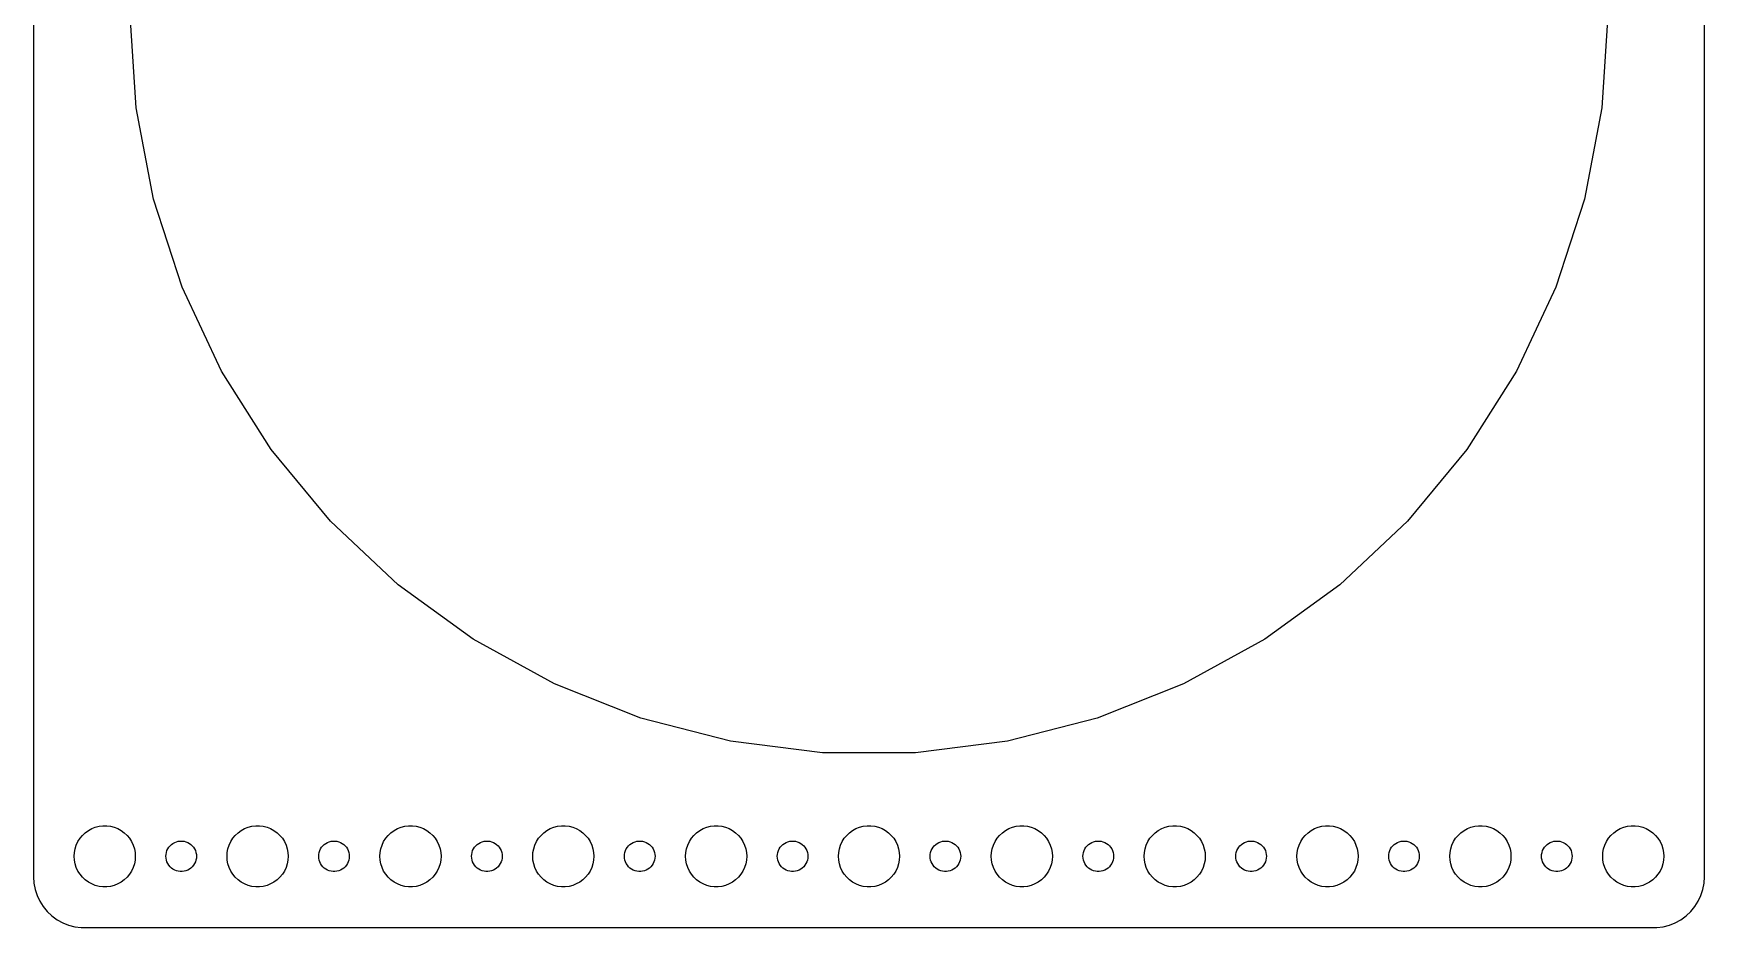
# Model space of a CAD drawing. Header units: metres. Extents: x -82 to 82, y -89 to 89.
# Drawn here: x -82 to 82, y -89.5 to -1.8 of the extents above; entities that cross this region are included whole.
import ezdxf

# ---------------------------------------------------------------- set-up
doc = ezdxf.new("R2010")
doc.units = ezdxf.units.M

msp = doc.modelspace()

# ---------------------------------------------------------------- linework, layer by layer
for p, q in [((-82, 84.5), (-82, -84.5)), ((82, -84.5), (82, 84.5)), ((-71.9283, -9.08665), (-72.5, 0)), ((72.5, 0), (71.9283, -9.08665)), ((-70.2223, -18.03), (-71.9283, -9.08665)), ((71.9283, -9.08665), (70.2223, -18.03)), ((-67.4088, -26.689), (-70.2223, -18.03)), ((70.2223, -18.03), (67.4088, -26.689)), ((-63.5322, -34.9271), (-67.4088, -26.689)), ((67.4088, -26.689), (63.5322, -34.9271)), ((-58.6537, -42.6144), (-63.5322, -34.9271)), ((63.5322, -34.9271), (58.6537, -42.6144)), ((-52.8502, -49.6297), (-58.6537, -42.6144)), ((58.6537, -42.6144), (52.8502, -49.6297)), ((-46.2132, -55.8622), (-52.8502, -49.6297)), ((52.8502, -49.6297), (46.2132, -55.8622)), ((-38.8474, -61.2138), (-46.2132, -55.8622)), ((46.2132, -55.8622), (38.8474, -61.2138)), ((-30.869, -65.6), (-38.8474, -61.2138)), ((38.8474, -61.2138), (30.869, -65.6)), ((-22.4037, -68.9516), (-30.869, -65.6)), ((30.869, -65.6), (22.4037, -68.9516)), ((-13.5851, -71.2158), (-22.4037, -68.9516)), ((22.4037, -68.9516), (13.5851, -71.2158)), ((-4.55231, -72.3569), (-13.5851, -71.2158)), ((13.5851, -71.2158), (4.55231, -72.3569)), ((4.55231, -72.3569), (-4.55231, -72.3569)), ((-77.1869, -80.4464), (-76.9123, -80.1885)), ((-76.9123, -80.1885), (-76.6075, -79.967)), ((-76.6075, -79.967), (-76.2773, -79.7855)), ((-76.2773, -79.7855), (-75.927, -79.6468)), ((-75.927, -79.6468), (-75.5621, -79.5531)), ((-75.5621, -79.5531), (-75.1884, -79.5059)), ((-75.1884, -79.5059), (-74.8116, -79.5059)), ((-74.8116, -79.5059), (-74.4379, -79.5531)), ((-74.4379, -79.5531), (-74.073, -79.6468)), ((-74.073, -79.6468), (-73.7227, -79.7855)), ((-73.7227, -79.7855), (-73.3925, -79.967)), ((-73.3925, -79.967), (-73.0877, -80.1885)), ((-73.0877, -80.1885), (-72.8131, -80.4464)), ((-62.1869, -80.4464), (-61.9123, -80.1885)), ((-61.9123, -80.1885), (-61.6075, -79.967)), ((-61.6075, -79.967), (-61.2773, -79.7855)), ((-61.2773, -79.7855), (-60.927, -79.6468)), ((-60.927, -79.6468), (-60.5621, -79.5531)), ((-60.5621, -79.5531), (-60.1884, -79.5059)), ((-60.1884, -79.5059), (-59.8116, -79.5059)), ((-59.8116, -79.5059), (-59.4379, -79.5531)), ((-59.4379, -79.5531), (-59.0729, -79.6468)), ((-59.0729, -79.6468), (-58.7227, -79.7855)), ((-58.7227, -79.7855), (-58.3925, -79.967)), ((-58.3925, -79.967), (-58.0877, -80.1885)), ((-58.0877, -80.1885), (-57.8131, -80.4464)), ((-47.1869, -80.4464), (-46.9123, -80.1885)), ((-46.9123, -80.1885), (-46.6075, -79.967)), ((-46.6075, -79.967), (-46.2773, -79.7855)), ((-46.2773, -79.7855), (-45.927, -79.6468)), ((-45.927, -79.6468), (-45.5621, -79.5531)), ((-45.5621, -79.5531), (-45.1884, -79.5059)), ((-45.1884, -79.5059), (-44.8116, -79.5059)), ((-44.8116, -79.5059), (-44.4379, -79.5531)), ((-44.4379, -79.5531), (-44.0729, -79.6468)), ((-44.0729, -79.6468), (-43.7227, -79.7855)), ((-43.7227, -79.7855), (-43.3925, -79.967)), ((-43.3925, -79.967), (-43.0877, -80.1885)), ((-43.0877, -80.1885), (-42.8131, -80.4464)), ((-32.1869, -80.4464), (-31.9123, -80.1885)), ((-31.9123, -80.1885), (-31.6075, -79.967)), ((-31.6075, -79.967), (-31.2773, -79.7855)), ((-31.2773, -79.7855), (-30.927, -79.6468)), ((-30.927, -79.6468), (-30.5621, -79.5531)), ((-30.5621, -79.5531), (-30.1884, -79.5059)), ((-30.1884, -79.5059), (-29.8116, -79.5059)), ((-29.8116, -79.5059), (-29.4379, -79.5531)), ((-29.4379, -79.5531), (-29.0729, -79.6468)), ((-29.0729, -79.6468), (-28.7227, -79.7855)), ((-28.7227, -79.7855), (-28.3925, -79.967)), ((-28.3925, -79.967), (-28.0877, -80.1885)), ((-28.0877, -80.1885), (-27.8131, -80.4464)), ((-17.1869, -80.4464), (-16.9123, -80.1885)), ((-16.9123, -80.1885), (-16.6075, -79.967)), ((-16.6075, -79.967), (-16.2773, -79.7855)), ((-16.2773, -79.7855), (-15.927, -79.6468)), ((-15.927, -79.6468), (-15.5621, -79.5531)), ((-15.5621, -79.5531), (-15.1884, -79.5059)), ((-15.1884, -79.5059), (-14.8116, -79.5059)), ((-14.8116, -79.5059), (-14.4379, -79.5531)), ((-14.4379, -79.5531), (-14.0729, -79.6468)), ((-14.0729, -79.6468), (-13.7227, -79.7855)), ((-13.7227, -79.7855), (-13.3925, -79.967)), ((-13.3925, -79.967), (-13.0877, -80.1885)), ((-13.0877, -80.1885), (-12.8131, -80.4464)), ((-2.1869, -80.4464), (-1.91226, -80.1885)), ((-1.91226, -80.1885), (-1.60747, -79.967)), ((-1.60747, -79.967), (-1.27733, -79.7855)), ((-1.27733, -79.7855), (-0.92705, -79.6468)), ((-0.92705, -79.6468), (-0.56213, -79.5531)), ((-0.56213, -79.5531), (-0.18837, -79.5059)), ((-0.18837, -79.5059), (0.18837, -79.5059)), ((0.18837, -79.5059), (0.56213, -79.5531)), ((0.56213, -79.5531), (0.92705, -79.6468)), ((0.92705, -79.6468), (1.27733, -79.7855)), ((1.27733, -79.7855), (1.60747, -79.967)), ((1.60747, -79.967), (1.91226, -80.1885)), ((1.91226, -80.1885), (2.1869, -80.4464)), ((12.8131, -80.4464), (13.0877, -80.1885)), ((13.0877, -80.1885), (13.3925, -79.967)), ((13.3925, -79.967), (13.7227, -79.7855)), ((13.7227, -79.7855), (14.0729, -79.6468)), ((14.0729, -79.6468), (14.4379, -79.5531)), ((14.4379, -79.5531), (14.8116, -79.5059)), ((14.8116, -79.5059), (15.1884, -79.5059)), ((15.1884, -79.5059), (15.5621, -79.5531)), ((15.5621, -79.5531), (15.927, -79.6468)), ((15.927, -79.6468), (16.2773, -79.7855)), ((16.2773, -79.7855), (16.6075, -79.967)), ((16.6075, -79.967), (16.9123, -80.1885)), ((16.9123, -80.1885), (17.1869, -80.4464)), ((27.8131, -80.4464), (28.0877, -80.1885)), ((28.0877, -80.1885), (28.3925, -79.967)), ((28.3925, -79.967), (28.7227, -79.7855)), ((28.7227, -79.7855), (29.0729, -79.6468)), ((29.0729, -79.6468), (29.4379, -79.5531)), ((29.4379, -79.5531), (29.8116, -79.5059)), ((29.8116, -79.5059), (30.1884, -79.5059)), ((30.1884, -79.5059), (30.5621, -79.5531)), ((30.5621, -79.5531), (30.927, -79.6468)), ((30.927, -79.6468), (31.2773, -79.7855)), ((31.2773, -79.7855), (31.6075, -79.967)), ((31.6075, -79.967), (31.9123, -80.1885)), ((31.9123, -80.1885), (32.1869, -80.4464)), ((42.8131, -80.4464), (43.0877, -80.1885)), ((43.0877, -80.1885), (43.3925, -79.967)), ((43.3925, -79.967), (43.7227, -79.7855)), ((43.7227, -79.7855), (44.0729, -79.6468)), ((44.0729, -79.6468), (44.4379, -79.5531)), ((44.4379, -79.5531), (44.8116, -79.5059)), ((44.8116, -79.5059), (45.1884, -79.5059)), ((45.1884, -79.5059), (45.5621, -79.5531)), ((45.5621, -79.5531), (45.927, -79.6468)), ((45.927, -79.6468), (46.2773, -79.7855)), ((46.2773, -79.7855), (46.6075, -79.967)), ((46.6075, -79.967), (46.9123, -80.1885)), ((46.9123, -80.1885), (47.1869, -80.4464)), ((57.8131, -80.4464), (58.0877, -80.1885)), ((58.0877, -80.1885), (58.3925, -79.967)), ((58.3925, -79.967), (58.7227, -79.7855)), ((58.7227, -79.7855), (59.0729, -79.6468)), ((59.0729, -79.6468), (59.4379, -79.5531)), ((59.4379, -79.5531), (59.8116, -79.5059)), ((59.8116, -79.5059), (60.1884, -79.5059)), ((60.1884, -79.5059), (60.5621, -79.5531)), ((60.5621, -79.5531), (60.927, -79.6468)), ((60.927, -79.6468), (61.2773, -79.7855)), ((61.2773, -79.7855), (61.6075, -79.967)), ((61.6075, -79.967), (61.9123, -80.1885)), ((61.9123, -80.1885), (62.1869, -80.4464)), ((72.8131, -80.4464), (73.0877, -80.1885)), ((73.0877, -80.1885), (73.3925, -79.967)), ((73.3925, -79.967), (73.7227, -79.7855)), ((73.7227, -79.7855), (74.073, -79.6468)), ((74.073, -79.6468), (74.4379, -79.5531)), ((74.4379, -79.5531), (74.8116, -79.5059)), ((74.8116, -79.5059), (75.1884, -79.5059)), ((75.1884, -79.5059), (75.5621, -79.5531)), ((75.5621, -79.5531), (75.927, -79.6468)), ((75.927, -79.6468), (76.2773, -79.7855)), ((76.2773, -79.7855), (76.6075, -79.967)), ((76.6075, -79.967), (76.9123, -80.1885)), ((76.9123, -80.1885), (77.1869, -80.4464)), ((-77.9763, -82.124), (-77.9057, -81.7539)), ((-77.9057, -81.7539), (-77.7893, -81.3956)), ((-77.7893, -81.3956), (-77.6289, -81.0547)), ((-77.6289, -81.0547), (-77.427, -80.7366)), ((-77.427, -80.7366), (-77.1869, -80.4464)), ((-72.8131, -80.4464), (-72.573, -80.7366)), ((-72.573, -80.7366), (-72.3711, -81.0547)), ((-72.3711, -81.0547), (-72.2107, -81.3956)), ((-72.2107, -81.3956), (-72.0943, -81.7539)), ((-72.0943, -81.7539), (-72.0237, -82.124)), ((-68.9529, -82.127), (-68.8947, -81.9478)), ((-68.8947, -81.9478), (-68.8145, -81.7774)), ((-68.8145, -81.7774), (-68.7135, -81.6183)), ((-68.7135, -81.6183), (-68.5934, -81.4732)), ((-68.5934, -81.4732), (-68.4561, -81.3442)), ((-68.4561, -81.3442), (-68.3037, -81.2335)), ((-68.3037, -81.2335), (-68.1387, -81.1428)), ((-68.1387, -81.1428), (-67.9635, -81.0734)), ((-67.9635, -81.0734), (-67.7811, -81.0266)), ((-67.7811, -81.0266), (-67.5942, -81.003)), ((-67.5942, -81.003), (-67.4058, -81.003)), ((-67.4058, -81.003), (-67.2189, -81.0266)), ((-67.2189, -81.0266), (-67.0365, -81.0734)), ((-67.0365, -81.0734), (-66.8613, -81.1428)), ((-66.8613, -81.1428), (-66.6963, -81.2335)), ((-66.6963, -81.2335), (-66.5439, -81.3442)), ((-66.5439, -81.3442), (-66.4065, -81.4732)), ((-66.4065, -81.4732), (-66.2865, -81.6183)), ((-66.2865, -81.6183), (-66.1855, -81.7774)), ((-66.1855, -81.7774), (-66.1053, -81.9478)), ((-66.1053, -81.9478), (-66.0471, -82.127)), ((-62.9763, -82.124), (-62.9057, -81.7539)), ((-62.9057, -81.7539), (-62.7893, -81.3956)), ((-62.7893, -81.3956), (-62.6289, -81.0547)), ((-62.6289, -81.0547), (-62.427, -80.7366)), ((-62.427, -80.7366), (-62.1869, -80.4464)), ((-57.8131, -80.4464), (-57.5729, -80.7366)), ((-57.5729, -80.7366), (-57.3711, -81.0547)), ((-57.3711, -81.0547), (-57.2107, -81.3956)), ((-57.2107, -81.3956), (-57.0942, -81.7539)), ((-57.0942, -81.7539), (-57.0237, -82.124)), ((-53.9529, -82.127), (-53.8947, -81.9478)), ((-53.8947, -81.9478), (-53.8145, -81.7774)), ((-53.8145, -81.7774), (-53.7135, -81.6183)), ((-53.7135, -81.6183), (-53.5934, -81.4732)), ((-53.5934, -81.4732), (-53.4561, -81.3442)), ((-53.4561, -81.3442), (-53.3037, -81.2335)), ((-53.3037, -81.2335), (-53.1387, -81.1428)), ((-53.1387, -81.1428), (-52.9635, -81.0734)), ((-52.9635, -81.0734), (-52.7811, -81.0266)), ((-52.7811, -81.0266), (-52.5942, -81.003)), ((-52.5942, -81.003), (-52.4058, -81.003)), ((-52.4058, -81.003), (-52.2189, -81.0266)), ((-52.2189, -81.0266), (-52.0365, -81.0734)), ((-52.0365, -81.0734), (-51.8613, -81.1428)), ((-51.8613, -81.1428), (-51.6963, -81.2335)), ((-51.6963, -81.2335), (-51.5439, -81.3442)), ((-51.5439, -81.3442), (-51.4065, -81.4732)), ((-51.4065, -81.4732), (-51.2865, -81.6183)), ((-51.2865, -81.6183), (-51.1855, -81.7774)), ((-51.1855, -81.7774), (-51.1053, -81.9478)), ((-51.1053, -81.9478), (-51.0471, -82.127)), ((-47.9763, -82.124), (-47.9057, -81.7539)), ((-47.9057, -81.7539), (-47.7893, -81.3956)), ((-47.7893, -81.3956), (-47.6289, -81.0547)), ((-47.6289, -81.0547), (-47.427, -80.7366)), ((-47.427, -80.7366), (-47.1869, -80.4464)), ((-42.8131, -80.4464), (-42.5729, -80.7366)), ((-42.5729, -80.7366), (-42.3711, -81.0547)), ((-42.3711, -81.0547), (-42.2107, -81.3956)), ((-42.2107, -81.3956), (-42.0942, -81.7539)), ((-42.0942, -81.7539), (-42.0237, -82.124)), ((-38.9529, -82.127), (-38.8947, -81.9478)), ((-38.8947, -81.9478), (-38.8145, -81.7774)), ((-38.8145, -81.7774), (-38.7135, -81.6183)), ((-38.7135, -81.6183), (-38.5934, -81.4732)), ((-38.5934, -81.4732), (-38.4561, -81.3442)), ((-38.4561, -81.3442), (-38.3037, -81.2335)), ((-38.3037, -81.2335), (-38.1387, -81.1428)), ((-38.1387, -81.1428), (-37.9635, -81.0734)), ((-37.9635, -81.0734), (-37.7811, -81.0266)), ((-37.7811, -81.0266), (-37.5942, -81.003)), ((-37.5942, -81.003), (-37.4058, -81.003)), ((-37.4058, -81.003), (-37.2189, -81.0266)), ((-37.2189, -81.0266), (-37.0365, -81.0734)), ((-37.0365, -81.0734), (-36.8613, -81.1428)), ((-36.8613, -81.1428), (-36.6963, -81.2335)), ((-36.6963, -81.2335), (-36.5439, -81.3442)), ((-36.5439, -81.3442), (-36.4065, -81.4732)), ((-36.4065, -81.4732), (-36.2865, -81.6183)), ((-36.2865, -81.6183), (-36.1855, -81.7774)), ((-36.1855, -81.7774), (-36.1053, -81.9478)), ((-36.1053, -81.9478), (-36.0471, -82.127)), ((-32.9763, -82.124), (-32.9057, -81.7539)), ((-32.9057, -81.7539), (-32.7893, -81.3956)), ((-32.7893, -81.3956), (-32.6289, -81.0547)), ((-32.6289, -81.0547), (-32.427, -80.7366)), ((-32.427, -80.7366), (-32.1869, -80.4464)), ((-27.8131, -80.4464), (-27.5729, -80.7366)), ((-27.5729, -80.7366), (-27.3711, -81.0547)), ((-27.3711, -81.0547), (-27.2107, -81.3956)), ((-27.2107, -81.3956), (-27.0942, -81.7539)), ((-27.0942, -81.7539), (-27.0237, -82.124)), ((-23.9529, -82.127), (-23.8947, -81.9478)), ((-23.8947, -81.9478), (-23.8145, -81.7774)), ((-23.8145, -81.7774), (-23.7135, -81.6183)), ((-23.7135, -81.6183), (-23.5934, -81.4732)), ((-23.5934, -81.4732), (-23.4561, -81.3442)), ((-23.4561, -81.3442), (-23.3037, -81.2335)), ((-23.3037, -81.2335), (-23.1387, -81.1428)), ((-23.1387, -81.1428), (-22.9635, -81.0734)), ((-22.9635, -81.0734), (-22.7811, -81.0266)), ((-22.7811, -81.0266), (-22.5942, -81.003)), ((-22.5942, -81.003), (-22.4058, -81.003)), ((-22.4058, -81.003), (-22.2189, -81.0266)), ((-22.2189, -81.0266), (-22.0365, -81.0734)), ((-22.0365, -81.0734), (-21.8613, -81.1428)), ((-21.8613, -81.1428), (-21.6963, -81.2335)), ((-21.6963, -81.2335), (-21.5439, -81.3442)), ((-21.5439, -81.3442), (-21.4065, -81.4732)), ((-21.4065, -81.4732), (-21.2865, -81.6183)), ((-21.2865, -81.6183), (-21.1855, -81.7774)), ((-21.1855, -81.7774), (-21.1053, -81.9478)), ((-21.1053, -81.9478), (-21.0471, -82.127)), ((-17.9763, -82.124), (-17.9057, -81.7539)), ((-17.9057, -81.7539), (-17.7893, -81.3956)), ((-17.7893, -81.3956), (-17.6289, -81.0547)), ((-17.6289, -81.0547), (-17.427, -80.7366)), ((-17.427, -80.7366), (-17.1869, -80.4464)), ((-12.8131, -80.4464), (-12.5729, -80.7366)), ((-12.5729, -80.7366), (-12.3711, -81.0547)), ((-12.3711, -81.0547), (-12.2107, -81.3956)), ((-12.2107, -81.3956), (-12.0942, -81.7539)), ((-12.0942, -81.7539), (-12.0237, -82.124)), ((-8.95287, -82.127), (-8.89465, -81.9478)), ((-8.89465, -81.9478), (-8.81445, -81.7774)), ((-8.81445, -81.7774), (-8.71352, -81.6183)), ((-8.71352, -81.6183), (-8.59344, -81.4732)), ((-8.59344, -81.4732), (-8.45613, -81.3442)), ((-8.45613, -81.3442), (-8.30373, -81.2335)), ((-8.30373, -81.2335), (-8.13866, -81.1428)), ((-8.13866, -81.1428), (-7.96352, -81.0734)), ((-7.96352, -81.0734), (-7.78107, -81.0266)), ((-7.78107, -81.0266), (-7.59418, -81.003)), ((-7.59418, -81.003), (-7.40581, -81.003)), ((-7.40581, -81.003), (-7.21892, -81.0266)), ((-7.21892, -81.0266), (-7.03647, -81.0734)), ((-7.03647, -81.0734), (-6.86133, -81.1428)), ((-6.86133, -81.1428), (-6.69626, -81.2335)), ((-6.69626, -81.2335), (-6.54385, -81.3442)), ((-6.54385, -81.3442), (-6.40654, -81.4732)), ((-6.40654, -81.4732), (-6.28647, -81.6183)), ((-6.28647, -81.6183), (-6.18553, -81.7774)), ((-6.18553, -81.7774), (-6.10533, -81.9478)), ((-6.10533, -81.9478), (-6.04712, -82.127)), ((-2.97633, -82.124), (-2.90575, -81.7539)), ((-2.90575, -81.7539), (-2.78932, -81.3956)), ((-2.78932, -81.3956), (-2.62891, -81.0547)), ((-2.62891, -81.0547), (-2.42705, -80.7366)), ((-2.42705, -80.7366), (-2.1869, -80.4464)), ((2.1869, -80.4464), (2.42705, -80.7366)), ((2.42705, -80.7366), (2.62891, -81.0547)), ((2.62891, -81.0547), (2.78932, -81.3956)), ((2.78932, -81.3956), (2.90575, -81.7539)), ((2.90575, -81.7539), (2.97633, -82.124)), ((6.04712, -82.127), (6.10533, -81.9478)), ((6.10533, -81.9478), (6.18553, -81.7774)), ((6.18553, -81.7774), (6.28647, -81.6183)), ((6.28647, -81.6183), (6.40654, -81.4732)), ((6.40654, -81.4732), (6.54385, -81.3442)), ((6.54385, -81.3442), (6.69626, -81.2335)), ((6.69626, -81.2335), (6.86133, -81.1428)), ((6.86133, -81.1428), (7.03647, -81.0734)), ((7.03647, -81.0734), (7.21892, -81.0266)), ((7.21892, -81.0266), (7.40581, -81.003)), ((7.40581, -81.003), (7.59418, -81.003)), ((7.59418, -81.003), (7.78107, -81.0266)), ((7.78107, -81.0266), (7.96352, -81.0734)), ((7.96352, -81.0734), (8.13866, -81.1428)), ((8.13866, -81.1428), (8.30373, -81.2335)), ((8.30373, -81.2335), (8.45613, -81.3442)), ((8.45613, -81.3442), (8.59344, -81.4732)), ((8.59344, -81.4732), (8.71352, -81.6183)), ((8.71352, -81.6183), (8.81445, -81.7774)), ((8.81445, -81.7774), (8.89465, -81.9478)), ((8.89465, -81.9478), (8.95287, -82.127)), ((12.0237, -82.124), (12.0942, -81.7539)), ((12.0942, -81.7539), (12.2107, -81.3956)), ((12.2107, -81.3956), (12.3711, -81.0547)), ((12.3711, -81.0547), (12.5729, -80.7366)), ((12.5729, -80.7366), (12.8131, -80.4464)), ((17.1869, -80.4464), (17.427, -80.7366)), ((17.427, -80.7366), (17.6289, -81.0547)), ((17.6289, -81.0547), (17.7893, -81.3956)), ((17.7893, -81.3956), (17.9057, -81.7539)), ((17.9057, -81.7539), (17.9763, -82.124)), ((21.0471, -82.127), (21.1053, -81.9478)), ((21.1053, -81.9478), (21.1855, -81.7774)), ((21.1855, -81.7774), (21.2865, -81.6183)), ((21.2865, -81.6183), (21.4065, -81.4732)), ((21.4065, -81.4732), (21.5439, -81.3442)), ((21.5439, -81.3442), (21.6963, -81.2335)), ((21.6963, -81.2335), (21.8613, -81.1428)), ((21.8613, -81.1428), (22.0365, -81.0734)), ((22.0365, -81.0734), (22.2189, -81.0266)), ((22.2189, -81.0266), (22.4058, -81.003)), ((22.4058, -81.003), (22.5942, -81.003)), ((22.5942, -81.003), (22.7811, -81.0266)), ((22.7811, -81.0266), (22.9635, -81.0734)), ((22.9635, -81.0734), (23.1387, -81.1428)), ((23.1387, -81.1428), (23.3037, -81.2335)), ((23.3037, -81.2335), (23.4561, -81.3442)), ((23.4561, -81.3442), (23.5934, -81.4732)), ((23.5934, -81.4732), (23.7135, -81.6183)), ((23.7135, -81.6183), (23.8145, -81.7774)), ((23.8145, -81.7774), (23.8947, -81.9478)), ((23.8947, -81.9478), (23.9529, -82.127)), ((27.0237, -82.124), (27.0942, -81.7539)), ((27.0942, -81.7539), (27.2107, -81.3956)), ((27.2107, -81.3956), (27.3711, -81.0547)), ((27.3711, -81.0547), (27.5729, -80.7366)), ((27.5729, -80.7366), (27.8131, -80.4464)), ((32.1869, -80.4464), (32.427, -80.7366)), ((32.427, -80.7366), (32.6289, -81.0547)), ((32.6289, -81.0547), (32.7893, -81.3956)), ((32.7893, -81.3956), (32.9057, -81.7539)), ((32.9057, -81.7539), (32.9763, -82.124)), ((36.0471, -82.127), (36.1053, -81.9478)), ((36.1053, -81.9478), (36.1855, -81.7774)), ((36.1855, -81.7774), (36.2865, -81.6183)), ((36.2865, -81.6183), (36.4065, -81.4732)), ((36.4065, -81.4732), (36.5439, -81.3442)), ((36.5439, -81.3442), (36.6963, -81.2335)), ((36.6963, -81.2335), (36.8613, -81.1428)), ((36.8613, -81.1428), (37.0365, -81.0734)), ((37.0365, -81.0734), (37.2189, -81.0266)), ((37.2189, -81.0266), (37.4058, -81.003)), ((37.4058, -81.003), (37.5942, -81.003)), ((37.5942, -81.003), (37.7811, -81.0266)), ((37.7811, -81.0266), (37.9635, -81.0734)), ((37.9635, -81.0734), (38.1387, -81.1428)), ((38.1387, -81.1428), (38.3037, -81.2335)), ((38.3037, -81.2335), (38.4561, -81.3442)), ((38.4561, -81.3442), (38.5934, -81.4732)), ((38.5934, -81.4732), (38.7135, -81.6183)), ((38.7135, -81.6183), (38.8145, -81.7774)), ((38.8145, -81.7774), (38.8947, -81.9478)), ((38.8947, -81.9478), (38.9529, -82.127)), ((42.0237, -82.124), (42.0942, -81.7539)), ((42.0942, -81.7539), (42.2107, -81.3956)), ((42.2107, -81.3956), (42.3711, -81.0547)), ((42.3711, -81.0547), (42.5729, -80.7366)), ((42.5729, -80.7366), (42.8131, -80.4464)), ((47.1869, -80.4464), (47.427, -80.7366)), ((47.427, -80.7366), (47.6289, -81.0547)), ((47.6289, -81.0547), (47.7893, -81.3956)), ((47.7893, -81.3956), (47.9057, -81.7539)), ((47.9057, -81.7539), (47.9763, -82.124)), ((51.0471, -82.127), (51.1053, -81.9478)), ((51.1053, -81.9478), (51.1855, -81.7774)), ((51.1855, -81.7774), (51.2865, -81.6183)), ((51.2865, -81.6183), (51.4065, -81.4732)), ((51.4065, -81.4732), (51.5439, -81.3442)), ((51.5439, -81.3442), (51.6963, -81.2335)), ((51.6963, -81.2335), (51.8613, -81.1428)), ((51.8613, -81.1428), (52.0365, -81.0734)), ((52.0365, -81.0734), (52.2189, -81.0266)), ((52.2189, -81.0266), (52.4058, -81.003)), ((52.4058, -81.003), (52.5942, -81.003)), ((52.5942, -81.003), (52.7811, -81.0266)), ((52.7811, -81.0266), (52.9635, -81.0734)), ((52.9635, -81.0734), (53.1387, -81.1428)), ((53.1387, -81.1428), (53.3037, -81.2335)), ((53.3037, -81.2335), (53.4561, -81.3442)), ((53.4561, -81.3442), (53.5934, -81.4732)), ((53.5934, -81.4732), (53.7135, -81.6183)), ((53.7135, -81.6183), (53.8145, -81.7774)), ((53.8145, -81.7774), (53.8947, -81.9478)), ((53.8947, -81.9478), (53.9529, -82.127)), ((57.0237, -82.124), (57.0942, -81.7539)), ((57.0942, -81.7539), (57.2107, -81.3956)), ((57.2107, -81.3956), (57.3711, -81.0547)), ((57.3711, -81.0547), (57.5729, -80.7366)), ((57.5729, -80.7366), (57.8131, -80.4464)), ((62.1869, -80.4464), (62.427, -80.7366)), ((62.427, -80.7366), (62.6289, -81.0547)), ((62.6289, -81.0547), (62.7893, -81.3956)), ((62.7893, -81.3956), (62.9057, -81.7539)), ((62.9057, -81.7539), (62.9763, -82.124)), ((66.0471, -82.127), (66.1053, -81.9478)), ((66.1053, -81.9478), (66.1855, -81.7774)), ((66.1855, -81.7774), (66.2865, -81.6183)), ((66.2865, -81.6183), (66.4065, -81.4732)), ((66.4065, -81.4732), (66.5439, -81.3442)), ((66.5439, -81.3442), (66.6963, -81.2335)), ((66.6963, -81.2335), (66.8613, -81.1428)), ((66.8613, -81.1428), (67.0365, -81.0734)), ((67.0365, -81.0734), (67.2189, -81.0266)), ((67.2189, -81.0266), (67.4058, -81.003)), ((67.4058, -81.003), (67.5942, -81.003)), ((67.5942, -81.003), (67.7811, -81.0266)), ((67.7811, -81.0266), (67.9635, -81.0734)), ((67.9635, -81.0734), (68.1387, -81.1428)), ((68.1387, -81.1428), (68.3037, -81.2335)), ((68.3037, -81.2335), (68.4561, -81.3442)), ((68.4561, -81.3442), (68.5934, -81.4732)), ((68.5934, -81.4732), (68.7135, -81.6183)), ((68.7135, -81.6183), (68.8145, -81.7774)), ((68.8145, -81.7774), (68.8947, -81.9478)), ((68.8947, -81.9478), (68.9529, -82.127)), ((72.0237, -82.124), (72.0943, -81.7539)), ((72.0943, -81.7539), (72.2107, -81.3956)), ((72.2107, -81.3956), (72.3711, -81.0547)), ((72.3711, -81.0547), (72.573, -80.7366)), ((72.573, -80.7366), (72.8131, -80.4464)), ((77.1869, -80.4464), (77.427, -80.7366)), ((77.427, -80.7366), (77.6289, -81.0547)), ((77.6289, -81.0547), (77.7893, -81.3956)), ((77.7893, -81.3956), (77.9057, -81.7539)), ((77.9057, -81.7539), (77.9763, -82.124)), ((-78, -82.5), (-77.9763, -82.124)), ((-77.9763, -82.876), (-78, -82.5)), ((-77.9057, -83.2461), (-77.9763, -82.876)), ((-77.7893, -83.6044), (-77.9057, -83.2461)), ((-77.6289, -83.9453), (-77.7893, -83.6044)), ((-72.2107, -83.6044), (-72.3711, -83.9453)), ((-72.0943, -83.2461), (-72.2107, -83.6044)), ((-72.0237, -82.876), (-72.0943, -83.2461)), ((-72.0237, -82.124), (-72, -82.5)), ((-72, -82.5), (-72.0237, -82.876)), ((-69, -82.5), (-68.9882, -82.312)), ((-68.9882, -82.688), (-69, -82.5)), ((-68.9882, -82.312), (-68.9529, -82.127)), ((-68.9529, -82.873), (-68.9882, -82.688)), ((-68.8947, -83.0522), (-68.9529, -82.873)), ((-68.8145, -83.2226), (-68.8947, -83.0522)), ((-68.7135, -83.3817), (-68.8145, -83.2226)), ((-68.5934, -83.5268), (-68.7135, -83.3817)), ((-68.4561, -83.6558), (-68.5934, -83.5268)), ((-66.4065, -83.5268), (-66.5439, -83.6558)), ((-66.2865, -83.3817), (-66.4065, -83.5268)), ((-66.1855, -83.2226), (-66.2865, -83.3817)), ((-66.1053, -83.0522), (-66.1855, -83.2226)), ((-66.0471, -82.873), (-66.1053, -83.0522)), ((-66.0471, -82.127), (-66.0118, -82.312)), ((-66.0118, -82.688), (-66.0471, -82.873)), ((-66.0118, -82.312), (-66, -82.5)), ((-66, -82.5), (-66.0118, -82.688)), ((-63, -82.5), (-62.9763, -82.124)), ((-62.9763, -82.876), (-63, -82.5)), ((-62.9057, -83.2461), (-62.9763, -82.876)), ((-62.7893, -83.6044), (-62.9057, -83.2461)), ((-62.6289, -83.9453), (-62.7893, -83.6044)), ((-57.2107, -83.6044), (-57.3711, -83.9453)), ((-57.0942, -83.2461), (-57.2107, -83.6044)), ((-57.0237, -82.876), (-57.0942, -83.2461)), ((-57.0237, -82.124), (-57, -82.5)), ((-57, -82.5), (-57.0237, -82.876)), ((-54, -82.5), (-53.9882, -82.312)), ((-53.9882, -82.688), (-54, -82.5)), ((-53.9882, -82.312), (-53.9529, -82.127)), ((-53.9529, -82.873), (-53.9882, -82.688)), ((-53.8947, -83.0522), (-53.9529, -82.873)), ((-53.8145, -83.2226), (-53.8947, -83.0522)), ((-53.7135, -83.3817), (-53.8145, -83.2226)), ((-53.5934, -83.5268), (-53.7135, -83.3817)), ((-53.4561, -83.6558), (-53.5934, -83.5268)), ((-51.4065, -83.5268), (-51.5439, -83.6558)), ((-51.2865, -83.3817), (-51.4065, -83.5268)), ((-51.1855, -83.2226), (-51.2865, -83.3817)), ((-51.1053, -83.0522), (-51.1855, -83.2226)), ((-51.0471, -82.873), (-51.1053, -83.0522)), ((-51.0471, -82.127), (-51.0118, -82.312)), ((-51.0118, -82.688), (-51.0471, -82.873)), ((-51.0118, -82.312), (-51, -82.5)), ((-51, -82.5), (-51.0118, -82.688)), ((-48, -82.5), (-47.9763, -82.124)), ((-47.9763, -82.876), (-48, -82.5)), ((-47.9057, -83.2461), (-47.9763, -82.876)), ((-47.7893, -83.6044), (-47.9057, -83.2461)), ((-47.6289, -83.9453), (-47.7893, -83.6044)), ((-42.2107, -83.6044), (-42.3711, -83.9453)), ((-42.0942, -83.2461), (-42.2107, -83.6044)), ((-42.0237, -82.876), (-42.0942, -83.2461)), ((-42.0237, -82.124), (-42, -82.5)), ((-42, -82.5), (-42.0237, -82.876)), ((-39, -82.5), (-38.9882, -82.312)), ((-38.9882, -82.688), (-39, -82.5)), ((-38.9882, -82.312), (-38.9529, -82.127)), ((-38.9529, -82.873), (-38.9882, -82.688)), ((-38.8947, -83.0522), (-38.9529, -82.873)), ((-38.8145, -83.2226), (-38.8947, -83.0522)), ((-38.7135, -83.3817), (-38.8145, -83.2226)), ((-38.5934, -83.5268), (-38.7135, -83.3817)), ((-38.4561, -83.6558), (-38.5934, -83.5268)), ((-36.4065, -83.5268), (-36.5439, -83.6558)), ((-36.2865, -83.3817), (-36.4065, -83.5268)), ((-36.1855, -83.2226), (-36.2865, -83.3817)), ((-36.1053, -83.0522), (-36.1855, -83.2226)), ((-36.0471, -82.873), (-36.1053, -83.0522)), ((-36.0471, -82.127), (-36.0118, -82.312)), ((-36.0118, -82.688), (-36.0471, -82.873)), ((-36.0118, -82.312), (-36, -82.5)), ((-36, -82.5), (-36.0118, -82.688)), ((-33, -82.5), (-32.9763, -82.124)), ((-32.9763, -82.876), (-33, -82.5)), ((-32.9057, -83.2461), (-32.9763, -82.876)), ((-32.7893, -83.6044), (-32.9057, -83.2461)), ((-32.6289, -83.9453), (-32.7893, -83.6044)), ((-27.2107, -83.6044), (-27.3711, -83.9453)), ((-27.0942, -83.2461), (-27.2107, -83.6044)), ((-27.0237, -82.876), (-27.0942, -83.2461)), ((-27.0237, -82.124), (-27, -82.5)), ((-27, -82.5), (-27.0237, -82.876)), ((-24, -82.5), (-23.9882, -82.312)), ((-23.9882, -82.688), (-24, -82.5)), ((-23.9882, -82.312), (-23.9529, -82.127)), ((-23.9529, -82.873), (-23.9882, -82.688)), ((-23.8947, -83.0522), (-23.9529, -82.873)), ((-23.8145, -83.2226), (-23.8947, -83.0522)), ((-23.7135, -83.3817), (-23.8145, -83.2226)), ((-23.5934, -83.5268), (-23.7135, -83.3817)), ((-23.4561, -83.6558), (-23.5934, -83.5268)), ((-21.4065, -83.5268), (-21.5439, -83.6558)), ((-21.2865, -83.3817), (-21.4065, -83.5268)), ((-21.1855, -83.2226), (-21.2865, -83.3817)), ((-21.1053, -83.0522), (-21.1855, -83.2226)), ((-21.0471, -82.873), (-21.1053, -83.0522)), ((-21.0471, -82.127), (-21.0118, -82.312)), ((-21.0118, -82.688), (-21.0471, -82.873)), ((-21.0118, -82.312), (-21, -82.5)), ((-21, -82.5), (-21.0118, -82.688)), ((-18, -82.5), (-17.9763, -82.124)), ((-17.9763, -82.876), (-18, -82.5)), ((-17.9057, -83.2461), (-17.9763, -82.876)), ((-17.7893, -83.6044), (-17.9057, -83.2461)), ((-17.6289, -83.9453), (-17.7893, -83.6044)), ((-12.2107, -83.6044), (-12.3711, -83.9453)), ((-12.0942, -83.2461), (-12.2107, -83.6044)), ((-12.0237, -82.876), (-12.0942, -83.2461)), ((-12.0237, -82.124), (-12, -82.5)), ((-12, -82.5), (-12.0237, -82.876)), ((-9, -82.5), (-8.98816, -82.312)), ((-8.98816, -82.688), (-9, -82.5)), ((-8.98816, -82.312), (-8.95287, -82.127)), ((-8.95287, -82.873), (-8.98816, -82.688)), ((-8.89465, -83.0522), (-8.95287, -82.873)), ((-8.81445, -83.2226), (-8.89465, -83.0522)), ((-8.71352, -83.3817), (-8.81445, -83.2226)), ((-8.59344, -83.5268), (-8.71352, -83.3817)), ((-8.45613, -83.6558), (-8.59344, -83.5268)), ((-6.40654, -83.5268), (-6.54385, -83.6558)), ((-6.28647, -83.3817), (-6.40654, -83.5268)), ((-6.18553, -83.2226), (-6.28647, -83.3817)), ((-6.10533, -83.0522), (-6.18553, -83.2226)), ((-6.04712, -82.873), (-6.10533, -83.0522)), ((-6.04712, -82.127), (-6.01183, -82.312)), ((-6.01183, -82.688), (-6.04712, -82.873)), ((-6.01183, -82.312), (-6, -82.5)), ((-6, -82.5), (-6.01183, -82.688)), ((-3, -82.5), (-2.97633, -82.124)), ((-2.97633, -82.876), (-3, -82.5)), ((-2.90575, -83.2461), (-2.97633, -82.876)), ((-2.78932, -83.6044), (-2.90575, -83.2461)), ((-2.62891, -83.9453), (-2.78932, -83.6044)), ((2.78932, -83.6044), (2.62891, -83.9453)), ((2.90575, -83.2461), (2.78932, -83.6044)), ((2.97633, -82.876), (2.90575, -83.2461)), ((2.97633, -82.124), (3, -82.5)), ((3, -82.5), (2.97633, -82.876)), ((6, -82.5), (6.01183, -82.312)), ((6.01183, -82.688), (6, -82.5)), ((6.01183, -82.312), (6.04712, -82.127)), ((6.04712, -82.873), (6.01183, -82.688)), ((6.10533, -83.0522), (6.04712, -82.873)), ((6.18553, -83.2226), (6.10533, -83.0522)), ((6.28647, -83.3817), (6.18553, -83.2226)), ((6.40654, -83.5268), (6.28647, -83.3817)), ((6.54385, -83.6558), (6.40654, -83.5268)), ((8.59344, -83.5268), (8.45613, -83.6558)), ((8.71352, -83.3817), (8.59344, -83.5268)), ((8.81445, -83.2226), (8.71352, -83.3817)), ((8.89465, -83.0522), (8.81445, -83.2226)), ((8.95287, -82.873), (8.89465, -83.0522)), ((8.95287, -82.127), (8.98816, -82.312)), ((8.98816, -82.688), (8.95287, -82.873)), ((8.98816, -82.312), (9, -82.5)), ((9, -82.5), (8.98816, -82.688)), ((12, -82.5), (12.0237, -82.124)), ((12.0237, -82.876), (12, -82.5)), ((12.0942, -83.2461), (12.0237, -82.876)), ((12.2107, -83.6044), (12.0942, -83.2461)), ((12.3711, -83.9453), (12.2107, -83.6044)), ((17.7893, -83.6044), (17.6289, -83.9453)), ((17.9057, -83.2461), (17.7893, -83.6044)), ((17.9763, -82.876), (17.9057, -83.2461)), ((17.9763, -82.124), (18, -82.5)), ((18, -82.5), (17.9763, -82.876)), ((21, -82.5), (21.0118, -82.312)), ((21.0118, -82.688), (21, -82.5)), ((21.0118, -82.312), (21.0471, -82.127)), ((21.0471, -82.873), (21.0118, -82.688)), ((21.1053, -83.0522), (21.0471, -82.873)), ((21.1855, -83.2226), (21.1053, -83.0522)), ((21.2865, -83.3817), (21.1855, -83.2226)), ((21.4065, -83.5268), (21.2865, -83.3817)), ((21.5439, -83.6558), (21.4065, -83.5268)), ((23.5934, -83.5268), (23.4561, -83.6558)), ((23.7135, -83.3817), (23.5934, -83.5268)), ((23.8145, -83.2226), (23.7135, -83.3817)), ((23.8947, -83.0522), (23.8145, -83.2226)), ((23.9529, -82.873), (23.8947, -83.0522)), ((23.9529, -82.127), (23.9882, -82.312)), ((23.9882, -82.688), (23.9529, -82.873)), ((23.9882, -82.312), (24, -82.5)), ((24, -82.5), (23.9882, -82.688)), ((27, -82.5), (27.0237, -82.124)), ((27.0237, -82.876), (27, -82.5)), ((27.0942, -83.2461), (27.0237, -82.876)), ((27.2107, -83.6044), (27.0942, -83.2461)), ((27.3711, -83.9453), (27.2107, -83.6044)), ((32.7893, -83.6044), (32.6289, -83.9453)), ((32.9057, -83.2461), (32.7893, -83.6044)), ((32.9763, -82.876), (32.9057, -83.2461)), ((32.9763, -82.124), (33, -82.5)), ((33, -82.5), (32.9763, -82.876)), ((36, -82.5), (36.0118, -82.312)), ((36.0118, -82.688), (36, -82.5)), ((36.0118, -82.312), (36.0471, -82.127)), ((36.0471, -82.873), (36.0118, -82.688)), ((36.1053, -83.0522), (36.0471, -82.873)), ((36.1855, -83.2226), (36.1053, -83.0522)), ((36.2865, -83.3817), (36.1855, -83.2226)), ((36.4065, -83.5268), (36.2865, -83.3817)), ((36.5439, -83.6558), (36.4065, -83.5268)), ((38.5934, -83.5268), (38.4561, -83.6558)), ((38.7135, -83.3817), (38.5934, -83.5268)), ((38.8145, -83.2226), (38.7135, -83.3817)), ((38.8947, -83.0522), (38.8145, -83.2226)), ((38.9529, -82.873), (38.8947, -83.0522)), ((38.9529, -82.127), (38.9882, -82.312)), ((38.9882, -82.688), (38.9529, -82.873)), ((38.9882, -82.312), (39, -82.5)), ((39, -82.5), (38.9882, -82.688)), ((42, -82.5), (42.0237, -82.124)), ((42.0237, -82.876), (42, -82.5)), ((42.0942, -83.2461), (42.0237, -82.876)), ((42.2107, -83.6044), (42.0942, -83.2461)), ((42.3711, -83.9453), (42.2107, -83.6044)), ((47.7893, -83.6044), (47.6289, -83.9453)), ((47.9057, -83.2461), (47.7893, -83.6044)), ((47.9763, -82.876), (47.9057, -83.2461)), ((47.9763, -82.124), (48, -82.5)), ((48, -82.5), (47.9763, -82.876)), ((51, -82.5), (51.0118, -82.312)), ((51.0118, -82.688), (51, -82.5)), ((51.0118, -82.312), (51.0471, -82.127)), ((51.0471, -82.873), (51.0118, -82.688)), ((51.1053, -83.0522), (51.0471, -82.873)), ((51.1855, -83.2226), (51.1053, -83.0522)), ((51.2865, -83.3817), (51.1855, -83.2226)), ((51.4065, -83.5268), (51.2865, -83.3817)), ((51.5439, -83.6558), (51.4065, -83.5268)), ((53.5934, -83.5268), (53.4561, -83.6558)), ((53.7135, -83.3817), (53.5934, -83.5268)), ((53.8145, -83.2226), (53.7135, -83.3817)), ((53.8947, -83.0522), (53.8145, -83.2226)), ((53.9529, -82.873), (53.8947, -83.0522)), ((53.9529, -82.127), (53.9882, -82.312)), ((53.9882, -82.688), (53.9529, -82.873)), ((53.9882, -82.312), (54, -82.5)), ((54, -82.5), (53.9882, -82.688)), ((57, -82.5), (57.0237, -82.124)), ((57.0237, -82.876), (57, -82.5)), ((57.0942, -83.2461), (57.0237, -82.876)), ((57.2107, -83.6044), (57.0942, -83.2461)), ((57.3711, -83.9453), (57.2107, -83.6044)), ((62.7893, -83.6044), (62.6289, -83.9453)), ((62.9057, -83.2461), (62.7893, -83.6044)), ((62.9763, -82.876), (62.9057, -83.2461)), ((62.9763, -82.124), (63, -82.5)), ((63, -82.5), (62.9763, -82.876)), ((66, -82.5), (66.0118, -82.312)), ((66.0118, -82.688), (66, -82.5)), ((66.0118, -82.312), (66.0471, -82.127)), ((66.0471, -82.873), (66.0118, -82.688)), ((66.1053, -83.0522), (66.0471, -82.873)), ((66.1855, -83.2226), (66.1053, -83.0522)), ((66.2865, -83.3817), (66.1855, -83.2226)), ((66.4065, -83.5268), (66.2865, -83.3817)), ((66.5439, -83.6558), (66.4065, -83.5268)), ((68.5934, -83.5268), (68.4561, -83.6558)), ((68.7135, -83.3817), (68.5934, -83.5268)), ((68.8145, -83.2226), (68.7135, -83.3817)), ((68.8947, -83.0522), (68.8145, -83.2226)), ((68.9529, -82.873), (68.8947, -83.0522)), ((68.9529, -82.127), (68.9882, -82.312)), ((68.9882, -82.688), (68.9529, -82.873)), ((68.9882, -82.312), (69, -82.5)), ((69, -82.5), (68.9882, -82.688)), ((72, -82.5), (72.0237, -82.124)), ((72.0237, -82.876), (72, -82.5)), ((72.0943, -83.2461), (72.0237, -82.876)), ((72.2107, -83.6044), (72.0943, -83.2461)), ((72.3711, -83.9453), (72.2107, -83.6044)), ((77.7893, -83.6044), (77.6289, -83.9453)), ((77.9057, -83.2461), (77.7893, -83.6044)), ((77.9763, -82.876), (77.9057, -83.2461)), ((77.9763, -82.124), (78, -82.5)), ((78, -82.5), (77.9763, -82.876)), ((-82, -84.5), (-81.9606, -85.1267)), ((-81.9606, -85.1267), (-81.8429, -85.7434)), ((-77.427, -84.2634), (-77.6289, -83.9453)), ((-77.1869, -84.5536), (-77.427, -84.2634)), ((-76.9123, -84.8115), (-77.1869, -84.5536)), ((-76.6075, -85.033), (-76.9123, -84.8115)), ((-76.2773, -85.2145), (-76.6075, -85.033)), ((-75.927, -85.3532), (-76.2773, -85.2145)), ((-73.7227, -85.2145), (-74.073, -85.3532)), ((-73.3925, -85.033), (-73.7227, -85.2145)), ((-73.0877, -84.8115), (-73.3925, -85.033)), ((-72.8131, -84.5536), (-73.0877, -84.8115)), ((-72.573, -84.2634), (-72.8131, -84.5536)), ((-72.3711, -83.9453), (-72.573, -84.2634)), ((-68.3037, -83.7665), (-68.4561, -83.6558)), ((-68.1387, -83.8572), (-68.3037, -83.7665)), ((-67.9635, -83.9266), (-68.1387, -83.8572)), ((-67.7811, -83.9734), (-67.9635, -83.9266)), ((-67.5942, -83.997), (-67.7811, -83.9734)), ((-67.4058, -83.997), (-67.5942, -83.997)), ((-67.2189, -83.9734), (-67.4058, -83.997)), ((-67.0365, -83.9266), (-67.2189, -83.9734)), ((-66.8613, -83.8572), (-67.0365, -83.9266)), ((-66.6963, -83.7665), (-66.8613, -83.8572)), ((-66.5439, -83.6558), (-66.6963, -83.7665)), ((-62.427, -84.2634), (-62.6289, -83.9453)), ((-62.1869, -84.5536), (-62.427, -84.2634)), ((-61.9123, -84.8115), (-62.1869, -84.5536)), ((-61.6075, -85.033), (-61.9123, -84.8115)), ((-61.2773, -85.2145), (-61.6075, -85.033)), ((-60.927, -85.3532), (-61.2773, -85.2145)), ((-58.7227, -85.2145), (-59.0729, -85.3532)), ((-58.3925, -85.033), (-58.7227, -85.2145)), ((-58.0877, -84.8115), (-58.3925, -85.033)), ((-57.8131, -84.5536), (-58.0877, -84.8115)), ((-57.5729, -84.2634), (-57.8131, -84.5536)), ((-57.3711, -83.9453), (-57.5729, -84.2634)), ((-53.3037, -83.7665), (-53.4561, -83.6558)), ((-53.1387, -83.8572), (-53.3037, -83.7665)), ((-52.9635, -83.9266), (-53.1387, -83.8572)), ((-52.7811, -83.9734), (-52.9635, -83.9266)), ((-52.5942, -83.997), (-52.7811, -83.9734)), ((-52.4058, -83.997), (-52.5942, -83.997)), ((-52.2189, -83.9734), (-52.4058, -83.997)), ((-52.0365, -83.9266), (-52.2189, -83.9734)), ((-51.8613, -83.8572), (-52.0365, -83.9266)), ((-51.6963, -83.7665), (-51.8613, -83.8572)), ((-51.5439, -83.6558), (-51.6963, -83.7665)), ((-47.427, -84.2634), (-47.6289, -83.9453)), ((-47.1869, -84.5536), (-47.427, -84.2634)), ((-46.9123, -84.8115), (-47.1869, -84.5536)), ((-46.6075, -85.033), (-46.9123, -84.8115)), ((-46.2773, -85.2145), (-46.6075, -85.033)), ((-45.927, -85.3532), (-46.2773, -85.2145)), ((-43.7227, -85.2145), (-44.0729, -85.3532)), ((-43.3925, -85.033), (-43.7227, -85.2145)), ((-43.0877, -84.8115), (-43.3925, -85.033)), ((-42.8131, -84.5536), (-43.0877, -84.8115)), ((-42.5729, -84.2634), (-42.8131, -84.5536)), ((-42.3711, -83.9453), (-42.5729, -84.2634)), ((-38.3037, -83.7665), (-38.4561, -83.6558)), ((-38.1387, -83.8572), (-38.3037, -83.7665)), ((-37.9635, -83.9266), (-38.1387, -83.8572)), ((-37.7811, -83.9734), (-37.9635, -83.9266)), ((-37.5942, -83.997), (-37.7811, -83.9734)), ((-37.4058, -83.997), (-37.5942, -83.997)), ((-37.2189, -83.9734), (-37.4058, -83.997)), ((-37.0365, -83.9266), (-37.2189, -83.9734)), ((-36.8613, -83.8572), (-37.0365, -83.9266)), ((-36.6963, -83.7665), (-36.8613, -83.8572)), ((-36.5439, -83.6558), (-36.6963, -83.7665)), ((-32.427, -84.2634), (-32.6289, -83.9453)), ((-32.1869, -84.5536), (-32.427, -84.2634)), ((-31.9123, -84.8115), (-32.1869, -84.5536)), ((-31.6075, -85.033), (-31.9123, -84.8115)), ((-31.2773, -85.2145), (-31.6075, -85.033)), ((-30.927, -85.3532), (-31.2773, -85.2145)), ((-28.7227, -85.2145), (-29.0729, -85.3532)), ((-28.3925, -85.033), (-28.7227, -85.2145)), ((-28.0877, -84.8115), (-28.3925, -85.033)), ((-27.8131, -84.5536), (-28.0877, -84.8115)), ((-27.5729, -84.2634), (-27.8131, -84.5536)), ((-27.3711, -83.9453), (-27.5729, -84.2634)), ((-23.3037, -83.7665), (-23.4561, -83.6558)), ((-23.1387, -83.8572), (-23.3037, -83.7665)), ((-22.9635, -83.9266), (-23.1387, -83.8572)), ((-22.7811, -83.9734), (-22.9635, -83.9266)), ((-22.5942, -83.997), (-22.7811, -83.9734)), ((-22.4058, -83.997), (-22.5942, -83.997)), ((-22.2189, -83.9734), (-22.4058, -83.997)), ((-22.0365, -83.9266), (-22.2189, -83.9734)), ((-21.8613, -83.8572), (-22.0365, -83.9266)), ((-21.6963, -83.7665), (-21.8613, -83.8572)), ((-21.5439, -83.6558), (-21.6963, -83.7665)), ((-17.427, -84.2634), (-17.6289, -83.9453)), ((-17.1869, -84.5536), (-17.427, -84.2634)), ((-16.9123, -84.8115), (-17.1869, -84.5536)), ((-16.6075, -85.033), (-16.9123, -84.8115)), ((-16.2773, -85.2145), (-16.6075, -85.033)), ((-15.927, -85.3532), (-16.2773, -85.2145)), ((-13.7227, -85.2145), (-14.0729, -85.3532)), ((-13.3925, -85.033), (-13.7227, -85.2145)), ((-13.0877, -84.8115), (-13.3925, -85.033)), ((-12.8131, -84.5536), (-13.0877, -84.8115)), ((-12.5729, -84.2634), (-12.8131, -84.5536)), ((-12.3711, -83.9453), (-12.5729, -84.2634)), ((-8.30373, -83.7665), (-8.45613, -83.6558)), ((-8.13866, -83.8572), (-8.30373, -83.7665)), ((-7.96352, -83.9266), (-8.13866, -83.8572)), ((-7.78107, -83.9734), (-7.96352, -83.9266)), ((-7.59418, -83.997), (-7.78107, -83.9734)), ((-7.40581, -83.997), (-7.59418, -83.997)), ((-7.21892, -83.9734), (-7.40581, -83.997)), ((-7.03647, -83.9266), (-7.21892, -83.9734)), ((-6.86133, -83.8572), (-7.03647, -83.9266)), ((-6.69626, -83.7665), (-6.86133, -83.8572)), ((-6.54385, -83.6558), (-6.69626, -83.7665)), ((-2.42705, -84.2634), (-2.62891, -83.9453)), ((-2.1869, -84.5536), (-2.42705, -84.2634)), ((-1.91226, -84.8115), (-2.1869, -84.5536)), ((-1.60747, -85.033), (-1.91226, -84.8115)), ((-1.27733, -85.2145), (-1.60747, -85.033)), ((-0.92705, -85.3532), (-1.27733, -85.2145)), ((1.27733, -85.2145), (0.92705, -85.3532)), ((1.60747, -85.033), (1.27733, -85.2145)), ((1.91226, -84.8115), (1.60747, -85.033)), ((2.1869, -84.5536), (1.91226, -84.8115)), ((2.42705, -84.2634), (2.1869, -84.5536)), ((2.62891, -83.9453), (2.42705, -84.2634)), ((6.69626, -83.7665), (6.54385, -83.6558)), ((6.86133, -83.8572), (6.69626, -83.7665)), ((7.03647, -83.9266), (6.86133, -83.8572)), ((7.21892, -83.9734), (7.03647, -83.9266)), ((7.40581, -83.997), (7.21892, -83.9734)), ((7.59418, -83.997), (7.40581, -83.997)), ((7.78107, -83.9734), (7.59418, -83.997)), ((7.96352, -83.9266), (7.78107, -83.9734)), ((8.13866, -83.8572), (7.96352, -83.9266)), ((8.30373, -83.7665), (8.13866, -83.8572)), ((8.45613, -83.6558), (8.30373, -83.7665)), ((12.5729, -84.2634), (12.3711, -83.9453)), ((12.8131, -84.5536), (12.5729, -84.2634)), ((13.0877, -84.8115), (12.8131, -84.5536)), ((13.3925, -85.033), (13.0877, -84.8115)), ((13.7227, -85.2145), (13.3925, -85.033)), ((14.0729, -85.3532), (13.7227, -85.2145)), ((16.2773, -85.2145), (15.927, -85.3532)), ((16.6075, -85.033), (16.2773, -85.2145)), ((16.9123, -84.8115), (16.6075, -85.033)), ((17.1869, -84.5536), (16.9123, -84.8115)), ((17.427, -84.2634), (17.1869, -84.5536)), ((17.6289, -83.9453), (17.427, -84.2634)), ((21.6963, -83.7665), (21.5439, -83.6558)), ((21.8613, -83.8572), (21.6963, -83.7665)), ((22.0365, -83.9266), (21.8613, -83.8572)), ((22.2189, -83.9734), (22.0365, -83.9266)), ((22.4058, -83.997), (22.2189, -83.9734)), ((22.5942, -83.997), (22.4058, -83.997)), ((22.7811, -83.9734), (22.5942, -83.997)), ((22.9635, -83.9266), (22.7811, -83.9734)), ((23.1387, -83.8572), (22.9635, -83.9266)), ((23.3037, -83.7665), (23.1387, -83.8572)), ((23.4561, -83.6558), (23.3037, -83.7665)), ((27.5729, -84.2634), (27.3711, -83.9453)), ((27.8131, -84.5536), (27.5729, -84.2634)), ((28.0877, -84.8115), (27.8131, -84.5536)), ((28.3925, -85.033), (28.0877, -84.8115)), ((28.7227, -85.2145), (28.3925, -85.033)), ((29.0729, -85.3532), (28.7227, -85.2145)), ((31.2773, -85.2145), (30.927, -85.3532)), ((31.6075, -85.033), (31.2773, -85.2145)), ((31.9123, -84.8115), (31.6075, -85.033)), ((32.1869, -84.5536), (31.9123, -84.8115)), ((32.427, -84.2634), (32.1869, -84.5536)), ((32.6289, -83.9453), (32.427, -84.2634)), ((36.6963, -83.7665), (36.5439, -83.6558)), ((36.8613, -83.8572), (36.6963, -83.7665)), ((37.0365, -83.9266), (36.8613, -83.8572)), ((37.2189, -83.9734), (37.0365, -83.9266)), ((37.4058, -83.997), (37.2189, -83.9734)), ((37.5942, -83.997), (37.4058, -83.997)), ((37.7811, -83.9734), (37.5942, -83.997)), ((37.9635, -83.9266), (37.7811, -83.9734)), ((38.1387, -83.8572), (37.9635, -83.9266)), ((38.3037, -83.7665), (38.1387, -83.8572)), ((38.4561, -83.6558), (38.3037, -83.7665)), ((42.5729, -84.2634), (42.3711, -83.9453)), ((42.8131, -84.5536), (42.5729, -84.2634)), ((43.0877, -84.8115), (42.8131, -84.5536)), ((43.3925, -85.033), (43.0877, -84.8115)), ((43.7227, -85.2145), (43.3925, -85.033)), ((44.0729, -85.3532), (43.7227, -85.2145)), ((46.2773, -85.2145), (45.927, -85.3532)), ((46.6075, -85.033), (46.2773, -85.2145)), ((46.9123, -84.8115), (46.6075, -85.033)), ((47.1869, -84.5536), (46.9123, -84.8115)), ((47.427, -84.2634), (47.1869, -84.5536)), ((47.6289, -83.9453), (47.427, -84.2634)), ((51.6963, -83.7665), (51.5439, -83.6558)), ((51.8613, -83.8572), (51.6963, -83.7665)), ((52.0365, -83.9266), (51.8613, -83.8572)), ((52.2189, -83.9734), (52.0365, -83.9266)), ((52.4058, -83.997), (52.2189, -83.9734)), ((52.5942, -83.997), (52.4058, -83.997)), ((52.7811, -83.9734), (52.5942, -83.997)), ((52.9635, -83.9266), (52.7811, -83.9734)), ((53.1387, -83.8572), (52.9635, -83.9266)), ((53.3037, -83.7665), (53.1387, -83.8572)), ((53.4561, -83.6558), (53.3037, -83.7665)), ((57.5729, -84.2634), (57.3711, -83.9453)), ((57.8131, -84.5536), (57.5729, -84.2634)), ((58.0877, -84.8115), (57.8131, -84.5536)), ((58.3925, -85.033), (58.0877, -84.8115)), ((58.7227, -85.2145), (58.3925, -85.033)), ((59.0729, -85.3532), (58.7227, -85.2145)), ((61.2773, -85.2145), (60.927, -85.3532)), ((61.6075, -85.033), (61.2773, -85.2145)), ((61.9123, -84.8115), (61.6075, -85.033)), ((62.1869, -84.5536), (61.9123, -84.8115)), ((62.427, -84.2634), (62.1869, -84.5536)), ((62.6289, -83.9453), (62.427, -84.2634)), ((66.6963, -83.7665), (66.5439, -83.6558)), ((66.8613, -83.8572), (66.6963, -83.7665)), ((67.0365, -83.9266), (66.8613, -83.8572)), ((67.2189, -83.9734), (67.0365, -83.9266)), ((67.4058, -83.997), (67.2189, -83.9734)), ((67.5942, -83.997), (67.4058, -83.997)), ((67.7811, -83.9734), (67.5942, -83.997)), ((67.9635, -83.9266), (67.7811, -83.9734)), ((68.1387, -83.8572), (67.9635, -83.9266)), ((68.3037, -83.7665), (68.1387, -83.8572)), ((68.4561, -83.6558), (68.3037, -83.7665)), ((72.573, -84.2634), (72.3711, -83.9453)), ((72.8131, -84.5536), (72.573, -84.2634)), ((73.0877, -84.8115), (72.8131, -84.5536)), ((73.3925, -85.033), (73.0877, -84.8115)), ((73.7227, -85.2145), (73.3925, -85.033)), ((74.073, -85.3532), (73.7227, -85.2145)), ((76.2773, -85.2145), (75.927, -85.3532)), ((76.6075, -85.033), (76.2773, -85.2145)), ((76.9123, -84.8115), (76.6075, -85.033)), ((77.1869, -84.5536), (76.9123, -84.8115)), ((77.427, -84.2634), (77.1869, -84.5536)), ((77.6289, -83.9453), (77.427, -84.2634)), ((81.8429, -85.7434), (81.9606, -85.1267)), ((81.9606, -85.1267), (82, -84.5)), ((-81.8429, -85.7434), (-81.6489, -86.3406)), ((-81.6489, -86.3406), (-81.3815, -86.9088)), ((-81.3815, -86.9088), (-81.0451, -87.4389)), ((-75.5621, -85.4469), (-75.927, -85.3532)), ((-75.1884, -85.4941), (-75.5621, -85.4469)), ((-74.8116, -85.4941), (-75.1884, -85.4941)), ((-74.4379, -85.4469), (-74.8116, -85.4941)), ((-74.073, -85.3532), (-74.4379, -85.4469)), ((-60.5621, -85.4469), (-60.927, -85.3532)), ((-60.1884, -85.4941), (-60.5621, -85.4469)), ((-59.8116, -85.4941), (-60.1884, -85.4941)), ((-59.4379, -85.4469), (-59.8116, -85.4941)), ((-59.0729, -85.3532), (-59.4379, -85.4469)), ((-45.5621, -85.4469), (-45.927, -85.3532)), ((-45.1884, -85.4941), (-45.5621, -85.4469)), ((-44.8116, -85.4941), (-45.1884, -85.4941)), ((-44.4379, -85.4469), (-44.8116, -85.4941)), ((-44.0729, -85.3532), (-44.4379, -85.4469)), ((-30.5621, -85.4469), (-30.927, -85.3532)), ((-30.1884, -85.4941), (-30.5621, -85.4469)), ((-29.8116, -85.4941), (-30.1884, -85.4941)), ((-29.4379, -85.4469), (-29.8116, -85.4941)), ((-29.0729, -85.3532), (-29.4379, -85.4469)), ((-15.5621, -85.4469), (-15.927, -85.3532)), ((-15.1884, -85.4941), (-15.5621, -85.4469)), ((-14.8116, -85.4941), (-15.1884, -85.4941)), ((-14.4379, -85.4469), (-14.8116, -85.4941)), ((-14.0729, -85.3532), (-14.4379, -85.4469)), ((-0.56213, -85.4469), (-0.92705, -85.3532)), ((-0.18837, -85.4941), (-0.56213, -85.4469)), ((0.18837, -85.4941), (-0.18837, -85.4941)), ((0.56213, -85.4469), (0.18837, -85.4941)), ((0.92705, -85.3532), (0.56213, -85.4469)), ((14.4379, -85.4469), (14.0729, -85.3532)), ((14.8116, -85.4941), (14.4379, -85.4469)), ((15.1884, -85.4941), (14.8116, -85.4941)), ((15.5621, -85.4469), (15.1884, -85.4941)), ((15.927, -85.3532), (15.5621, -85.4469)), ((29.4379, -85.4469), (29.0729, -85.3532)), ((29.8116, -85.4941), (29.4379, -85.4469)), ((30.1884, -85.4941), (29.8116, -85.4941)), ((30.5621, -85.4469), (30.1884, -85.4941)), ((30.927, -85.3532), (30.5621, -85.4469)), ((44.4379, -85.4469), (44.0729, -85.3532)), ((44.8116, -85.4941), (44.4379, -85.4469)), ((45.1884, -85.4941), (44.8116, -85.4941)), ((45.5621, -85.4469), (45.1884, -85.4941)), ((45.927, -85.3532), (45.5621, -85.4469)), ((59.4379, -85.4469), (59.0729, -85.3532)), ((59.8116, -85.4941), (59.4379, -85.4469)), ((60.1884, -85.4941), (59.8116, -85.4941)), ((60.5621, -85.4469), (60.1884, -85.4941)), ((60.927, -85.3532), (60.5621, -85.4469)), ((74.4379, -85.4469), (74.073, -85.3532)), ((74.8116, -85.4941), (74.4379, -85.4469)), ((75.1884, -85.4941), (74.8116, -85.4941)), ((75.5621, -85.4469), (75.1884, -85.4941)), ((75.927, -85.3532), (75.5621, -85.4469)), ((81.0451, -87.4389), (81.3815, -86.9088)), ((81.3815, -86.9088), (81.6489, -86.3406)), ((81.6489, -86.3406), (81.8429, -85.7434)), ((-81.0451, -87.4389), (-80.6448, -87.9227)), ((-80.6448, -87.9227), (-80.1871, -88.3526)), ((-80.1871, -88.3526), (-79.6791, -88.7216)), ((79.6791, -88.7216), (80.1871, -88.3526)), ((80.1871, -88.3526), (80.6448, -87.9227)), ((80.6448, -87.9227), (81.0451, -87.4389)), ((-79.6791, -88.7216), (-79.1289, -89.0241)), ((-79.1289, -89.0241), (-78.5451, -89.2553)), ((-78.5451, -89.2553), (-77.9369, -89.4114)), ((-77.9369, -89.4114), (-77.3139, -89.4901)), ((-77.3139, -89.4901), (77.3139, -89.4901)), ((77.3139, -89.4901), (77.9369, -89.4114)), ((77.9369, -89.4114), (78.5451, -89.2553)), ((78.5451, -89.2553), (79.1289, -89.0241)), ((79.1289, -89.0241), (79.6791, -88.7216))]:
    msp.add_line(p, q)

doc.saveas('drawing.dxf')
